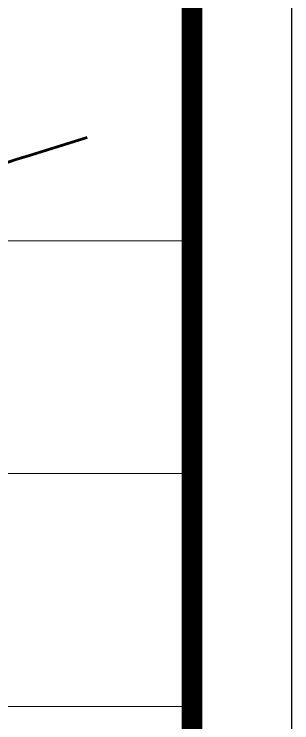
# Model space of a CAD drawing. Header units: millimetres. Extents: x 0 to 571985, y 0 to 2066666.
# Drawn here: x 569670.061 to 569671.456, y 2064701.247 to 2064704.803 of the extents above; entities that cross this region are included whole.
import ezdxf

# ---------------------------------------------------------------- set-up
doc = ezdxf.new("R2010")
doc.units = ezdxf.units.MM
doc.linetypes.add('CENTER', pattern=[3, 1.5, -0.5, 0.5, -0.5])
doc.layers.add('A-KY HIEU', color=34, linetype='Continuous', lineweight=20)
doc.layers.add('E- RANH GIOI', color=1, linetype='CENTER', lineweight=13)

# ---------------------------------------------------------------- blocks, each defined once
blk = doc.blocks.new('A$C33BC4D2A')
at = {"ltscale": 3, "const_width": 0.14}
blk.add_lwpolyline([(405.456, -212.329), (406.195, -212.077), (406.789, -211.903), (408.378, -211.407), (409.033, -211.203), (409.728, -210.986), (409.728, -210.986), (409.728, -210.986), (409.728, -210.986)], dxfattribs=at)
at = {"layer": 'A-KY HIEU', "color": 0}
for p, q in [((353.662, -216.174), (414.985, -216.174)), ((353.662, -227.854), (414.985, -227.854)), ((353.662, -239.535), (414.985, -239.535))]:
    blk.add_line(p, q, dxfattribs=at)
at = {"layer": 'A-KY HIEU', "color": 0, "const_width": 1.022}
blk.add_lwpolyline([(14.345, -292.097), (14.345, -4.903), (414.985, -4.903), (414.985, -292.097)], close=True, dxfattribs=at)
at = {"layer": 'Defpoints', "color": 125}
blk.add_lwpolyline([(0, -297), (420, -297), (420, 0), (0, 0)], close=True, dxfattribs=at)

msp = doc.modelspace()

# ---------------------------------------------------------------- block references
at = {"layer": 'E- RANH GIOI', "xscale": 0.1, "yscale": 0.1, "zscale": 0.1}
msp.add_blockref('A$C33BC4D2A', (569629.456, 2064725.2829), dxfattribs=at)

doc.saveas('drawing.dxf')
